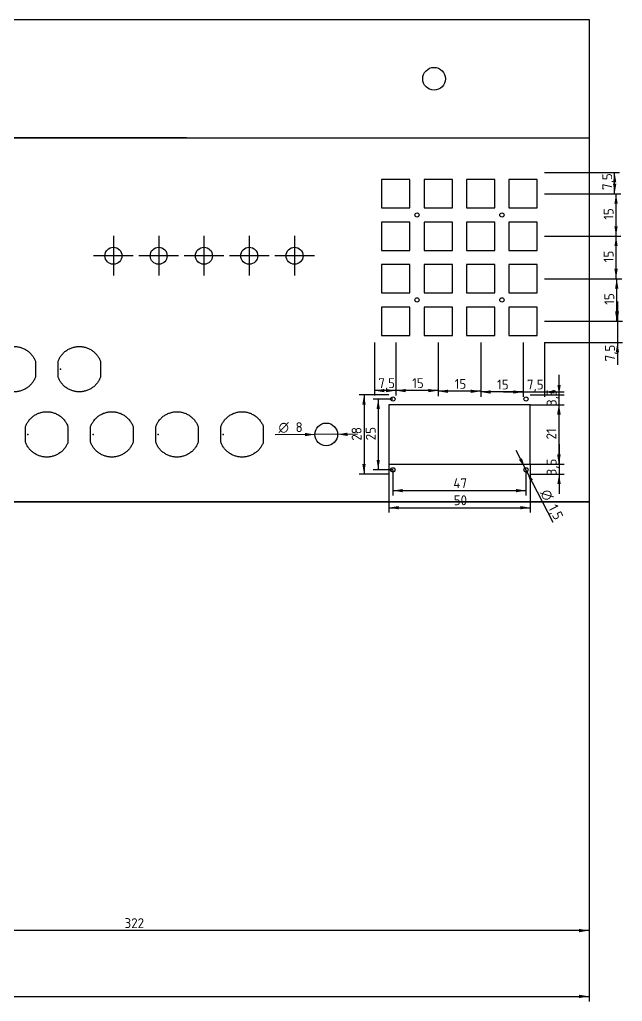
# Model space of a CAD drawing. Header units: millimetres. Extents: x 1147 to 1897, y 1257 to 1916.
# Drawn here: x 1612.6 to 1825.5, y 1547 to 1893.6 of the extents above; entities that cross this region are included whole.
import ezdxf
from ezdxf.enums import TextEntityAlignment as Align
from ezdxf.lldxf.tags import DXFTag

# ---------------------------------------------------------------- set-up
doc = ezdxf.new("R2010")
doc.units = ezdxf.units.MM
doc.layers.add('Cutting', color=7, linetype='Continuous')
doc.layers.add('Dimensions', color=7, linetype='Continuous')
doc.styles.add('SEACAD_Solid_Edge_ISO', font='seiso.ttf')
doc.styles.add('SEACAD_Solid_Edge_ISO1_Symbols', font='semeci1.ttf')
tags = doc.linetypes.add('CENTER2', pattern=[28.575, 19.05, -3.175, 3.175, -3.175]).pattern_tags.tags
tags[10:11] = [DXFTag(74, 4), DXFTag(75, 0), DXFTag(340, '0'), DXFTag(46, 0.0), DXFTag(50, 0.0), DXFTag(44, 0.0), DXFTag(45, 0.0)]
tags[8:9] = [DXFTag(74, 4), DXFTag(75, 0), DXFTag(340, '0'), DXFTag(46, 0.0), DXFTag(50, 0.0), DXFTag(44, 0.0), DXFTag(45, 0.0)]
tags[6:7] = [DXFTag(74, 4), DXFTag(75, 0), DXFTag(340, '0'), DXFTag(46, 0.0), DXFTag(50, 0.0), DXFTag(44, 0.0), DXFTag(45, 0.0)]
tags[4:5] = [DXFTag(74, 4), DXFTag(75, 0), DXFTag(340, '0'), DXFTag(46, 0.0), DXFTag(50, 0.0), DXFTag(44, 0.0), DXFTag(45, 0.0)]
tags = doc.linetypes.add('HIDDEN2', pattern=[4.7625, 3.175, -1.5875]).pattern_tags.tags
tags[6:7] = [DXFTag(74, 4), DXFTag(75, 0), DXFTag(340, '0'), DXFTag(46, 0.0), DXFTag(50, 0.0), DXFTag(44, 0.0), DXFTag(45, 0.0)]
tags[4:5] = [DXFTag(74, 4), DXFTag(75, 0), DXFTag(340, '0'), DXFTag(46, 0.0), DXFTag(50, 0.0), DXFTag(44, 0.0), DXFTag(45, 0.0)]
doc.dimstyles.new('ISO_(mm)', dxfattribs={"dimtxt": 3.5, "dimasz": 3.5, "dimexe": 1.75, "dimexo": 0, "dimgap": 1.75, "dimtad": 1, "dimtxsty": 'SEACAD_Solid_Edge_ISO', "dimblk1": '_SE_FILLED', "dimblk2": '_SE_FILLED', "dimsah": 1, "dimcen": 1.75, "dimadec": 0, "dimazin": 0, "dimtfac": 1, "dimtmove": 0, "dimatfit": 3, "dimfxl": 1, "dimtolj": 1, "dimarcsym": 0})

# ---------------------------------------------------------------- blocks, each defined once
blk = doc.blocks.new('DMBLK532')
at = {"layer": 'Dimensions', "linetype": 'Continuous'}
for points in [[(1390.49, 1548.15), (1390.49, 1549.32), (1386.99, 1548.73)], [(1810.19, 1548.15), (1813.69, 1548.73), (1810.19, 1549.32)]]:
    blk.add_hatch(color=7, dxfattribs=at).paths.add_polyline_path(points)
at = {"layer": 'Dimensions', "color": 7, "linetype": 'Continuous'}
for p, q in [((1386.99, 1723.35), (1386.99, 1546.98)), ((1813.69, 1723.35), (1813.69, 1546.98)), ((1386.99, 1548.73), (1813.69, 1548.73))]:
    blk.add_line(p, q, dxfattribs=at)
at = {"layer": 'Dimensions', "color": 7, "linetype": 'Continuous', "style": 'SEACAD_Solid_Edge_ISO'}
blk.add_text('426,7', height=3.5, dxfattribs=at).set_placement((1595.72, 1553.11), align=Align.TOP_LEFT)
blk = doc.blocks.new('_SE_FILLED')
at = {"color": 0}
blk.add_line((0, 0), (-1, 0), dxfattribs=at)
blk.add_solid([(0, 0), (-1, -0.1665), (-1, 0.1665), (0, 0)], dxfattribs=at)
blk = doc.blocks.new('DMBLK539')
at = {"layer": 'Dimensions', "linetype": 'Continuous'}
for points in [[(1713.38, 1746.51), (1716.88, 1747.12), (1713.37, 1747.68)], [(1728.38, 1746.61), (1728.37, 1747.78), (1724.88, 1747.17)]]:
    blk.add_hatch(color=7, dxfattribs=at).paths.add_polyline_path(points)
at = {"layer": 'Dimensions', "color": 7, "linetype": 'Continuous'}
for p, q in [((1716.88, 1747.12), (1702.82, 1747.03)), ((1731.88, 1747.22), (1716.88, 1747.12))]:
    blk.add_line(p, q, dxfattribs=at)
for s, style, p in [('O', 'SEACAD_Solid_Edge_ISO1_Symbols', (1704.02, 1751.41)), ('8', 'SEACAD_Solid_Edge_ISO', (1710.02, 1751.45))]:
    blk.add_text(s, height=3.5, rotation=0.367, dxfattribs=dict(at, style=style)).set_placement(p, align=Align.TOP_LEFT)
blk = doc.blocks.new('DMBLK540')
at = {"layer": 'Dimensions', "linetype": 'Continuous'}
for points in [[(1790, 1738.7), (1788.96, 1738.16), (1791.08, 1735.31)], [(1793.87, 1731.13), (1791.76, 1733.98), (1792.83, 1730.6)]]:
    blk.add_hatch(color=7, dxfattribs=at).paths.add_polyline_path(points)
at = {"layer": 'Dimensions', "color": 7, "linetype": 'Continuous'}
for p, q in [((1787.89, 1741.55), (1791.76, 1733.98)), ((1791.76, 1733.98), (1800.86, 1716.17))]:
    blk.add_line(p, q, dxfattribs=at)
for s, style, p in [('O', 'SEACAD_Solid_Edge_ISO1_Symbols', (1799.62, 1728.21)), ('1,5', 'SEACAD_Solid_Edge_ISO', (1802.35, 1722.87))]:
    blk.add_text(s, height=3.5, rotation=297.081, dxfattribs=dict(at, style=style)).set_placement(p, align=Align.TOP_LEFT)
blk = doc.blocks.new('DMBLK541')
at = {"layer": 'Dimensions', "linetype": 'Continuous'}
for points in [[(1746.42, 1720.7), (1746.42, 1721.86), (1742.92, 1721.28)], [(1789.42, 1720.7), (1792.92, 1721.28), (1789.42, 1721.86)]]:
    blk.add_hatch(color=7, dxfattribs=at).paths.add_polyline_path(points)
at = {"layer": 'Dimensions', "color": 7, "linetype": 'Continuous'}
for p, q in [((1742.92, 1736.65), (1742.92, 1719.53)), ((1792.92, 1736.65), (1792.92, 1719.53)), ((1742.92, 1721.28), (1792.92, 1721.28))]:
    blk.add_line(p, q, dxfattribs=at)
at = {"layer": 'Dimensions', "color": 7, "linetype": 'Continuous', "style": 'SEACAD_Solid_Edge_ISO'}
blk.add_text('50', height=3.5, dxfattribs=at).set_placement((1765.89, 1725.66), align=Align.TOP_LEFT)
blk = doc.blocks.new('DMBLK542')
at = {"layer": 'Dimensions', "linetype": 'Continuous'}
for points in [[(1747.92, 1726.72), (1747.92, 1727.89), (1744.42, 1727.31)], [(1787.92, 1726.72), (1791.42, 1727.31), (1787.92, 1727.89)]]:
    blk.add_hatch(color=7, dxfattribs=at).paths.add_polyline_path(points)
at = {"layer": 'Dimensions', "color": 7, "linetype": 'Continuous'}
for p, q in [((1744.42, 1734.65), (1744.42, 1725.56)), ((1791.42, 1734.65), (1791.42, 1725.56)), ((1744.42, 1727.31), (1791.42, 1727.31))]:
    blk.add_line(p, q, dxfattribs=at)
at = {"layer": 'Dimensions', "color": 7, "linetype": 'Continuous', "style": 'SEACAD_Solid_Edge_ISO'}
blk.add_text('47', height=3.5, dxfattribs=at).set_placement((1765.77, 1731.68), align=Align.TOP_LEFT)
blk = doc.blocks.new('DMBLK543')
at = {"layer": 'Dimensions', "linetype": 'Continuous'}
for points in [[(1738.65, 1756.15), (1739.81, 1756.15), (1739.23, 1759.65)], [(1738.65, 1738.15), (1739.23, 1734.65), (1739.81, 1738.15)]]:
    blk.add_hatch(color=7, dxfattribs=at).paths.add_polyline_path(points)
at = {"layer": 'Dimensions', "color": 7, "linetype": 'Continuous'}
for p, q in [((1744.42, 1759.65), (1737.48, 1759.65)), ((1739.23, 1759.65), (1739.23, 1734.65)), ((1744.42, 1734.65), (1737.48, 1734.65))]:
    blk.add_line(p, q, dxfattribs=at)
at = {"layer": 'Dimensions', "color": 7, "linetype": 'Continuous', "style": 'SEACAD_Solid_Edge_ISO'}
blk.add_text('25', height=3.5, rotation=90, dxfattribs=at).set_placement((1734.85, 1745.08), align=Align.TOP_LEFT)
blk = doc.blocks.new('DMBLK544')
at = {"layer": 'Dimensions', "linetype": 'Continuous'}
for points in [[(1733.62, 1757.65), (1734.79, 1757.65), (1734.21, 1761.15)], [(1733.62, 1736.65), (1734.21, 1733.15), (1734.79, 1736.65)]]:
    blk.add_hatch(color=7, dxfattribs=at).paths.add_polyline_path(points)
at = {"layer": 'Dimensions', "color": 7, "linetype": 'Continuous'}
for p, q in [((1742.92, 1761.15), (1732.46, 1761.15)), ((1734.21, 1761.15), (1734.21, 1733.15)), ((1742.92, 1733.15), (1732.46, 1733.15))]:
    blk.add_line(p, q, dxfattribs=at)
at = {"layer": 'Dimensions', "color": 7, "linetype": 'Continuous', "style": 'SEACAD_Solid_Edge_ISO'}
blk.add_text('28', height=3.5, rotation=90, dxfattribs=at).set_placement((1729.83, 1744.96), align=Align.TOP_LEFT)
blk = doc.blocks.new('DMBLK545')
at = {"layer": 'Dimensions', "linetype": 'Continuous'}
for points in [[(1803.69, 1764.65), (1802.52, 1764.65), (1803.11, 1761.15)], [(1803.69, 1754.15), (1803.11, 1757.65), (1802.52, 1754.15)]]:
    blk.add_hatch(color=7, dxfattribs=at).paths.add_polyline_path(points)
at = {"layer": 'Dimensions', "color": 7, "linetype": 'Continuous'}
for p, q in [((1803.11, 1750.65), (1803.11, 1768.15)), ((1792.92, 1761.15), (1804.86, 1761.15)), ((1792.92, 1757.65), (1804.86, 1757.65))]:
    blk.add_line(p, q, dxfattribs=at)
at = {"layer": 'Dimensions', "color": 7, "linetype": 'Continuous', "style": 'SEACAD_Solid_Edge_ISO'}
blk.add_text('3,5', height=3.5, rotation=90, dxfattribs=at).set_placement((1798.73, 1757.17), align=Align.TOP_LEFT)
blk = doc.blocks.new('DMBLK546')
at = {"layer": 'Dimensions', "linetype": 'Continuous'}
for points in [[(1803.69, 1740.15), (1802.52, 1740.15), (1803.11, 1736.65)], [(1803.69, 1729.65), (1803.11, 1733.15), (1802.52, 1729.65)]]:
    blk.add_hatch(color=7, dxfattribs=at).paths.add_polyline_path(points)
at = {"layer": 'Dimensions', "color": 7, "linetype": 'Continuous'}
for p, q in [((1803.11, 1743.65), (1803.11, 1726.15)), ((1792.92, 1736.65), (1804.86, 1736.65)), ((1792.92, 1733.15), (1804.86, 1733.15))]:
    blk.add_line(p, q, dxfattribs=at)
at = {"layer": 'Dimensions', "color": 7, "linetype": 'Continuous', "style": 'SEACAD_Solid_Edge_ISO'}
blk.add_text('3,5', height=3.5, rotation=90, dxfattribs=at).set_placement((1798.73, 1732.67), align=Align.TOP_LEFT)
blk = doc.blocks.new('DMBLK547')
at = {"layer": 'Dimensions', "linetype": 'Continuous'}
for points in [[(1803.59, 1754.15), (1803, 1757.65), (1802.42, 1754.15)], [(1803.59, 1740.15), (1802.42, 1740.15), (1803, 1736.65)]]:
    blk.add_hatch(color=7, dxfattribs=at).paths.add_polyline_path(points)
at = {"layer": 'Dimensions', "color": 7, "linetype": 'Continuous'}
for p, q in [((1792.92, 1757.65), (1804.75, 1757.65)), ((1803, 1757.65), (1803, 1736.65)), ((1792.92, 1736.65), (1804.75, 1736.65))]:
    blk.add_line(p, q, dxfattribs=at)
at = {"layer": 'Dimensions', "color": 7, "linetype": 'Continuous', "style": 'SEACAD_Solid_Edge_ISO'}
blk.add_text('21', height=3.5, rotation=90, dxfattribs=at).set_placement((1798.63, 1745.36), align=Align.TOP_LEFT)
blk = doc.blocks.new('SE7')
at = {"layer": 'Cutting', "color": 7, "linetype": 'Continuous'}
for points, weights in [([(1683.64, 1749.93), (1685.58, 1755.15), (1691.14, 1755.15), (1696.71, 1755.15), (1698.64, 1749.93)], [1, 0.820970545228, 1, 0.820970545228, 1]), ([(1698.64, 1744.39), (1696.73, 1739.15), (1691.14, 1739.15), (1685.56, 1739.15), (1683.64, 1744.39)], [1, 0.820080278449, 1, 0.820080278449, 1])]:
    blk.add_rational_spline(points, weights, degree=2, knots=[0, 0, 0, 0.5, 0.5, 1, 1, 1], dxfattribs=at)
for points in [[(1683.64, 1744.36), (1683.64, 1744.39), (1683.64, 1749.93)], [(1698.64, 1749.93), (1698.64, 1747.15), (1698.64, 1744.39)]]:
    blk.add_open_spline(points, degree=2, dxfattribs=at)
at = {"layer": 'Cutting', "color": 7, "linetype": 'HIDDEN2'}
blk.add_point((1684.51, 1747.15), dxfattribs=at)
blk = doc.blocks.new('SE6')
at = {"layer": 'Cutting'}
blk.add_blockref('SE7', (0, 0), dxfattribs=at)
blk = doc.blocks.new('SE9')
at = {"layer": 'Cutting', "color": 7, "linetype": 'Continuous'}
for points, weights in [([(1660.64, 1749.93), (1662.58, 1755.15), (1668.14, 1755.15), (1673.71, 1755.15), (1675.64, 1749.93)], [1, 0.820970545228, 1, 0.820970545228, 1]), ([(1675.64, 1744.39), (1673.73, 1739.15), (1668.14, 1739.15), (1662.56, 1739.15), (1660.64, 1744.39)], [1, 0.820080278449, 1, 0.820080278449, 1])]:
    blk.add_rational_spline(points, weights, degree=2, knots=[0, 0, 0, 0.5, 0.5, 1, 1, 1], dxfattribs=at)
for points in [[(1660.64, 1744.36), (1660.64, 1744.39), (1660.64, 1749.93)], [(1675.64, 1749.93), (1675.64, 1747.15), (1675.64, 1744.39)]]:
    blk.add_open_spline(points, degree=2, dxfattribs=at)
at = {"layer": 'Cutting', "color": 7, "linetype": 'HIDDEN2'}
blk.add_point((1661.51, 1747.15), dxfattribs=at)
blk = doc.blocks.new('SE8')
at = {"layer": 'Cutting'}
blk.add_blockref('SE9', (0, 0), dxfattribs=at)
blk = doc.blocks.new('SE11')
at = {"layer": 'Cutting', "color": 7, "linetype": 'Continuous'}
for points, weights in [([(1637.64, 1749.93), (1639.58, 1755.15), (1645.14, 1755.15), (1650.71, 1755.15), (1652.64, 1749.93)], [1, 0.820970545228, 1, 0.820970545228, 1]), ([(1652.64, 1744.39), (1650.73, 1739.15), (1645.14, 1739.15), (1639.56, 1739.15), (1637.64, 1744.39)], [1, 0.820080278449, 1, 0.820080278449, 1])]:
    blk.add_rational_spline(points, weights, degree=2, knots=[0, 0, 0, 0.5, 0.5, 1, 1, 1], dxfattribs=at)
for points in [[(1637.64, 1744.36), (1637.64, 1744.39), (1637.64, 1749.93)], [(1652.64, 1749.93), (1652.64, 1747.15), (1652.64, 1744.39)]]:
    blk.add_open_spline(points, degree=2, dxfattribs=at)
at = {"layer": 'Cutting', "color": 7, "linetype": 'HIDDEN2'}
blk.add_point((1638.51, 1747.15), dxfattribs=at)
blk = doc.blocks.new('SE10')
at = {"layer": 'Cutting'}
blk.add_blockref('SE11', (0, 0), dxfattribs=at)
blk = doc.blocks.new('SE13')
at = {"layer": 'Cutting', "color": 7, "linetype": 'Continuous'}
for points, weights in [([(1614.64, 1749.93), (1616.58, 1755.15), (1622.14, 1755.15), (1627.71, 1755.15), (1629.64, 1749.93)], [1, 0.820970545228, 1, 0.820970545228, 1]), ([(1629.64, 1744.39), (1627.73, 1739.15), (1622.14, 1739.15), (1616.56, 1739.15), (1614.64, 1744.39)], [1, 0.820080278449, 1, 0.820080278449, 1])]:
    blk.add_rational_spline(points, weights, degree=2, knots=[0, 0, 0, 0.5, 0.5, 1, 1, 1], dxfattribs=at)
for points in [[(1614.64, 1744.36), (1614.64, 1744.39), (1614.64, 1749.93)], [(1629.64, 1749.93), (1629.64, 1747.15), (1629.64, 1744.39)]]:
    blk.add_open_spline(points, degree=2, dxfattribs=at)
at = {"layer": 'Cutting', "color": 7, "linetype": 'HIDDEN2'}
blk.add_point((1615.51, 1747.15), dxfattribs=at)
blk = doc.blocks.new('SE12')
at = {"layer": 'Cutting'}
blk.add_blockref('SE13', (0, 0), dxfattribs=at)
blk = doc.blocks.new('SE15')
at = {"layer": 'Cutting', "color": 7, "linetype": 'Continuous'}
for points, weights in [([(1591.64, 1749.93), (1593.58, 1755.15), (1599.14, 1755.15), (1604.71, 1755.15), (1606.64, 1749.93)], [1, 0.820970545228, 1, 0.820970545228, 1]), ([(1606.64, 1744.39), (1604.73, 1739.15), (1599.14, 1739.15), (1593.56, 1739.15), (1591.64, 1744.39)], [1, 0.820080278449, 1, 0.820080278449, 1])]:
    blk.add_rational_spline(points, weights, degree=2, knots=[0, 0, 0, 0.5, 0.5, 1, 1, 1], dxfattribs=at)
for points in [[(1591.64, 1744.36), (1591.64, 1744.39), (1591.64, 1749.93)], [(1606.64, 1749.93), (1606.64, 1747.15), (1606.64, 1744.39)]]:
    blk.add_open_spline(points, degree=2, dxfattribs=at)
at = {"layer": 'Cutting', "color": 7, "linetype": 'HIDDEN2'}
blk.add_point((1592.51, 1747.15), dxfattribs=at)
blk = doc.blocks.new('SE14')
at = {"layer": 'Cutting'}
blk.add_blockref('SE15', (0, 0), dxfattribs=at)
blk = doc.blocks.new('SE17')
at = {"layer": 'Cutting', "color": 7, "linetype": 'Continuous'}
for points, weights in [([(1568.64, 1749.93), (1570.58, 1755.15), (1576.14, 1755.15), (1581.71, 1755.15), (1583.64, 1749.93)], [1, 0.820970545228, 1, 0.820970545228, 1]), ([(1583.64, 1744.39), (1581.73, 1739.15), (1576.14, 1739.15), (1570.56, 1739.15), (1568.64, 1744.39)], [1, 0.820080278449, 1, 0.820080278449, 1])]:
    blk.add_rational_spline(points, weights, degree=2, knots=[0, 0, 0, 0.5, 0.5, 1, 1, 1], dxfattribs=at)
for points in [[(1568.64, 1744.36), (1568.64, 1744.39), (1568.64, 1749.93)], [(1583.64, 1749.93), (1583.64, 1747.15), (1583.64, 1744.39)]]:
    blk.add_open_spline(points, degree=2, dxfattribs=at)
at = {"layer": 'Cutting', "color": 7, "linetype": 'HIDDEN2'}
blk.add_point((1569.51, 1747.15), dxfattribs=at)
blk = doc.blocks.new('SE16')
at = {"layer": 'Cutting'}
blk.add_blockref('SE17', (0, 0), dxfattribs=at)
blk = doc.blocks.new('SE19')
at = {"layer": 'Cutting', "color": 7, "linetype": 'Continuous'}
for points, weights in [([(1545.64, 1749.93), (1547.58, 1755.15), (1553.14, 1755.15), (1558.71, 1755.15), (1560.64, 1749.93)], [1, 0.820970545228, 1, 0.820970545228, 1]), ([(1560.64, 1744.39), (1558.73, 1739.15), (1553.14, 1739.15), (1547.56, 1739.15), (1545.64, 1744.39)], [1, 0.820080278449, 1, 0.820080278449, 1])]:
    blk.add_rational_spline(points, weights, degree=2, knots=[0, 0, 0, 0.5, 0.5, 1, 1, 1], dxfattribs=at)
for points in [[(1545.64, 1744.36), (1545.64, 1744.39), (1545.64, 1749.93)], [(1560.64, 1749.93), (1560.64, 1747.15), (1560.64, 1744.39)]]:
    blk.add_open_spline(points, degree=2, dxfattribs=at)
at = {"layer": 'Cutting', "color": 7, "linetype": 'HIDDEN2'}
blk.add_point((1546.51, 1747.15), dxfattribs=at)
blk = doc.blocks.new('SE18')
at = {"layer": 'Cutting'}
blk.add_blockref('SE19', (0, 0), dxfattribs=at)
blk = doc.blocks.new('SE21')
at = {"layer": 'Cutting', "color": 7, "linetype": 'Continuous'}
for points, weights in [([(1522.64, 1749.93), (1524.58, 1755.15), (1530.14, 1755.15), (1535.71, 1755.15), (1537.64, 1749.93)], [1, 0.820970545228, 1, 0.820970545228, 1]), ([(1537.64, 1744.39), (1535.73, 1739.15), (1530.14, 1739.15), (1524.56, 1739.15), (1522.64, 1744.39)], [1, 0.820080278449, 1, 0.820080278449, 1])]:
    blk.add_rational_spline(points, weights, degree=2, knots=[0, 0, 0, 0.5, 0.5, 1, 1, 1], dxfattribs=at)
for points in [[(1522.64, 1744.36), (1522.64, 1744.39), (1522.64, 1749.93)], [(1537.64, 1749.93), (1537.64, 1747.15), (1537.64, 1744.39)]]:
    blk.add_open_spline(points, degree=2, dxfattribs=at)
at = {"layer": 'Cutting', "color": 7, "linetype": 'HIDDEN2'}
blk.add_point((1523.51, 1747.15), dxfattribs=at)
blk = doc.blocks.new('SE20')
at = {"layer": 'Cutting'}
blk.add_blockref('SE21', (0, 0), dxfattribs=at)
blk = doc.blocks.new('SE23')
at = {"layer": 'Cutting', "color": 7, "linetype": 'Continuous'}
for points, weights in [([(1499.64, 1749.93), (1501.58, 1755.15), (1507.14, 1755.15), (1512.71, 1755.15), (1514.64, 1749.93)], [1, 0.820970545228, 1, 0.820970545228, 1]), ([(1514.64, 1744.39), (1512.73, 1739.15), (1507.14, 1739.15), (1501.56, 1739.15), (1499.64, 1744.39)], [1, 0.820080278449, 1, 0.820080278449, 1])]:
    blk.add_rational_spline(points, weights, degree=2, knots=[0, 0, 0, 0.5, 0.5, 1, 1, 1], dxfattribs=at)
for points in [[(1499.64, 1744.36), (1499.64, 1744.39), (1499.64, 1749.93)], [(1514.64, 1749.93), (1514.64, 1747.15), (1514.64, 1744.39)]]:
    blk.add_open_spline(points, degree=2, dxfattribs=at)
at = {"layer": 'Cutting', "color": 7, "linetype": 'HIDDEN2'}
blk.add_point((1500.51, 1747.15), dxfattribs=at)
blk = doc.blocks.new('SE22')
at = {"layer": 'Cutting'}
blk.add_blockref('SE23', (0, 0), dxfattribs=at)
blk = doc.blocks.new('SE25')
at = {"layer": 'Cutting', "color": 7, "linetype": 'Continuous'}
for points, weights in [([(1476.64, 1749.93), (1478.58, 1755.15), (1484.14, 1755.15), (1489.71, 1755.15), (1491.64, 1749.93)], [1, 0.820970545228, 1, 0.820970545228, 1]), ([(1491.64, 1744.39), (1489.73, 1739.15), (1484.14, 1739.15), (1478.56, 1739.15), (1476.64, 1744.39)], [1, 0.820080278449, 1, 0.820080278449, 1])]:
    blk.add_rational_spline(points, weights, degree=2, knots=[0, 0, 0, 0.5, 0.5, 1, 1, 1], dxfattribs=at)
for points in [[(1476.64, 1744.36), (1476.64, 1744.39), (1476.64, 1749.93)], [(1491.64, 1749.93), (1491.64, 1747.15), (1491.64, 1744.39)]]:
    blk.add_open_spline(points, degree=2, dxfattribs=at)
at = {"layer": 'Cutting', "color": 7, "linetype": 'HIDDEN2'}
blk.add_point((1477.51, 1747.15), dxfattribs=at)
blk = doc.blocks.new('SE24')
at = {"layer": 'Cutting'}
blk.add_blockref('SE25', (0, 0), dxfattribs=at)
blk = doc.blocks.new('SE27')
at = {"layer": 'Cutting', "color": 7, "linetype": 'Continuous'}
for points, weights in [([(1626.15, 1772.96), (1628.08, 1778.18), (1633.65, 1778.18), (1639.21, 1778.18), (1641.15, 1772.96)], [1, 0.820970545228, 1, 0.820970545228, 1]), ([(1641.15, 1767.42), (1639.23, 1762.18), (1633.65, 1762.18), (1628.07, 1762.18), (1626.14, 1767.42)], [1, 0.820080278449, 1, 0.820080278449, 1])]:
    blk.add_rational_spline(points, weights, degree=2, knots=[0, 0, 0, 0.5, 0.5, 1, 1, 1], dxfattribs=at)
for points in [[(1626.15, 1767.39), (1626.14, 1767.42), (1626.15, 1772.96)], [(1641.15, 1772.96), (1641.15, 1770.18), (1641.15, 1767.42)]]:
    blk.add_open_spline(points, degree=2, dxfattribs=at)
at = {"layer": 'Cutting', "color": 7, "linetype": 'HIDDEN2'}
blk.add_point((1627.01, 1770.18), dxfattribs=at)
blk = doc.blocks.new('SE26')
at = {"layer": 'Cutting'}
blk.add_blockref('SE27', (0, 0), dxfattribs=at)
blk = doc.blocks.new('SE29')
at = {"layer": 'Cutting', "color": 7, "linetype": 'Continuous'}
for points, weights in [([(1603.15, 1772.96), (1605.08, 1778.18), (1610.65, 1778.18), (1616.21, 1778.18), (1618.15, 1772.96)], [1, 0.820970545228, 1, 0.820970545228, 1]), ([(1618.15, 1767.42), (1616.23, 1762.18), (1610.65, 1762.18), (1605.07, 1762.18), (1603.14, 1767.42)], [1, 0.820080278449, 1, 0.820080278449, 1])]:
    blk.add_rational_spline(points, weights, degree=2, knots=[0, 0, 0, 0.5, 0.5, 1, 1, 1], dxfattribs=at)
for points in [[(1603.15, 1767.39), (1603.14, 1767.42), (1603.15, 1772.96)], [(1618.15, 1772.96), (1618.15, 1770.18), (1618.15, 1767.42)]]:
    blk.add_open_spline(points, degree=2, dxfattribs=at)
at = {"layer": 'Cutting', "color": 7, "linetype": 'HIDDEN2'}
blk.add_point((1604.01, 1770.18), dxfattribs=at)
blk = doc.blocks.new('SE28')
at = {"layer": 'Cutting'}
blk.add_blockref('SE29', (0, 0), dxfattribs=at)
blk = doc.blocks.new('SE31')
at = {"layer": 'Cutting', "color": 7, "linetype": 'Continuous'}
for points, weights in [([(1580.15, 1772.96), (1582.08, 1778.18), (1587.65, 1778.18), (1593.21, 1778.18), (1595.15, 1772.96)], [1, 0.820970545228, 1, 0.820970545228, 1]), ([(1595.15, 1767.42), (1593.23, 1762.18), (1587.65, 1762.18), (1582.07, 1762.18), (1580.14, 1767.42)], [1, 0.820080278449, 1, 0.820080278449, 1])]:
    blk.add_rational_spline(points, weights, degree=2, knots=[0, 0, 0, 0.5, 0.5, 1, 1, 1], dxfattribs=at)
for points in [[(1580.15, 1767.39), (1580.14, 1767.42), (1580.15, 1772.96)], [(1595.15, 1772.96), (1595.15, 1770.18), (1595.15, 1767.42)]]:
    blk.add_open_spline(points, degree=2, dxfattribs=at)
at = {"layer": 'Cutting', "color": 7, "linetype": 'HIDDEN2'}
blk.add_point((1581.01, 1770.18), dxfattribs=at)
blk = doc.blocks.new('SE30')
at = {"layer": 'Cutting'}
blk.add_blockref('SE31', (0, 0), dxfattribs=at)
blk = doc.blocks.new('SE33')
at = {"layer": 'Cutting', "color": 7, "linetype": 'Continuous'}
for points, weights in [([(1534.15, 1772.96), (1536.08, 1778.18), (1541.65, 1778.18), (1547.21, 1778.18), (1549.15, 1772.96)], [1, 0.820970545228, 1, 0.820970545228, 1]), ([(1549.15, 1767.42), (1547.23, 1762.18), (1541.65, 1762.18), (1536.07, 1762.18), (1534.14, 1767.42)], [1, 0.820080278449, 1, 0.820080278449, 1])]:
    blk.add_rational_spline(points, weights, degree=2, knots=[0, 0, 0, 0.5, 0.5, 1, 1, 1], dxfattribs=at)
for points in [[(1534.15, 1767.39), (1534.14, 1767.42), (1534.15, 1772.96)], [(1549.15, 1772.96), (1549.15, 1770.18), (1549.15, 1767.42)]]:
    blk.add_open_spline(points, degree=2, dxfattribs=at)
at = {"layer": 'Cutting', "color": 7, "linetype": 'HIDDEN2'}
blk.add_point((1535.01, 1770.18), dxfattribs=at)
blk = doc.blocks.new('SE32')
at = {"layer": 'Cutting'}
blk.add_blockref('SE33', (0, 0), dxfattribs=at)
blk = doc.blocks.new('SE35')
at = {"layer": 'Cutting', "color": 7, "linetype": 'Continuous'}
for points, weights in [([(1511.15, 1772.96), (1513.08, 1778.18), (1518.65, 1778.18), (1524.21, 1778.18), (1526.15, 1772.96)], [1, 0.820970545228, 1, 0.820970545228, 1]), ([(1526.15, 1767.42), (1524.23, 1762.18), (1518.65, 1762.18), (1513.07, 1762.18), (1511.14, 1767.42)], [1, 0.820080278449, 1, 0.820080278449, 1])]:
    blk.add_rational_spline(points, weights, degree=2, knots=[0, 0, 0, 0.5, 0.5, 1, 1, 1], dxfattribs=at)
for points in [[(1511.15, 1767.39), (1511.14, 1767.42), (1511.15, 1772.96)], [(1526.15, 1772.96), (1526.15, 1770.18), (1526.15, 1767.42)]]:
    blk.add_open_spline(points, degree=2, dxfattribs=at)
at = {"layer": 'Cutting', "color": 7, "linetype": 'HIDDEN2'}
blk.add_point((1512.01, 1770.18), dxfattribs=at)
blk = doc.blocks.new('SE34')
at = {"layer": 'Cutting'}
blk.add_blockref('SE35', (0, 0), dxfattribs=at)
blk = doc.blocks.new('SE5')
for name in ['SE34', 'SE32', 'SE30', 'SE28', 'SE26', 'SE24', 'SE22', 'SE20', 'SE18', 'SE16', 'SE14', 'SE12', 'SE10', 'SE8', 'SE6']:
    blk.add_blockref(name, (0, 0))
blk = doc.blocks.new('SE4')
at = {"layer": 'Cutting'}
blk.add_blockref('SE5', (0, 0), dxfattribs=at)
blk = doc.blocks.new('DMBLK571')
at = {"layer": 'Dimensions', "linetype": 'Continuous'}
for points in [[(1823.32, 1836.12), (1822.74, 1839.62), (1822.16, 1836.12)], [(1823.32, 1835.62), (1822.16, 1835.62), (1822.74, 1832.12)]]:
    blk.add_hatch(color=7, dxfattribs=at).paths.add_polyline_path(points)
at = {"layer": 'Dimensions', "color": 7, "linetype": 'Continuous'}
for p, q in [((1797.92, 1839.62), (1824.49, 1839.62)), ((1822.74, 1832.12), (1822.74, 1839.62)), ((1797.92, 1832.12), (1824.49, 1832.12))]:
    blk.add_line(p, q, dxfattribs=at)
at = {"layer": 'Dimensions', "color": 7, "linetype": 'Continuous', "style": 'SEACAD_Solid_Edge_ISO'}
blk.add_text('7,5', height=3.5, rotation=90, dxfattribs=at).set_placement((1818.36, 1833.45), align=Align.TOP_LEFT)
blk = doc.blocks.new('DMBLK572')
at = {"layer": 'Dimensions', "linetype": 'Continuous'}
for points in [[(1823.81, 1828.62), (1823.23, 1832.12), (1822.65, 1828.62)], [(1823.81, 1820.62), (1822.65, 1820.62), (1823.23, 1817.12)]]:
    blk.add_hatch(color=7, dxfattribs=at).paths.add_polyline_path(points)
at = {"layer": 'Dimensions', "color": 7, "linetype": 'Continuous'}
for p, q in [((1797.92, 1832.12), (1824.98, 1832.12)), ((1823.23, 1817.12), (1823.23, 1832.12)), ((1797.92, 1817.12), (1824.98, 1817.12))]:
    blk.add_line(p, q, dxfattribs=at)
at = {"layer": 'Dimensions', "color": 7, "linetype": 'Continuous', "style": 'SEACAD_Solid_Edge_ISO'}
blk.add_text('15', height=3.5, rotation=90, dxfattribs=at).set_placement((1818.85, 1822.91), align=Align.TOP_LEFT)
blk = doc.blocks.new('DMBLK573')
at = {"layer": 'Dimensions', "linetype": 'Continuous'}
for points in [[(1823.81, 1813.62), (1823.23, 1817.12), (1822.65, 1813.62)], [(1823.81, 1805.62), (1822.65, 1805.62), (1823.23, 1802.12)]]:
    blk.add_hatch(color=7, dxfattribs=at).paths.add_polyline_path(points)
at = {"layer": 'Dimensions', "color": 7, "linetype": 'Continuous'}
for p, q in [((1797.92, 1817.12), (1824.98, 1817.12)), ((1823.23, 1802.12), (1823.23, 1817.12)), ((1797.92, 1802.12), (1824.98, 1802.12))]:
    blk.add_line(p, q, dxfattribs=at)
at = {"layer": 'Dimensions', "color": 7, "linetype": 'Continuous', "style": 'SEACAD_Solid_Edge_ISO'}
blk.add_text('15', height=3.5, rotation=90, dxfattribs=at).set_placement((1818.85, 1807.91), align=Align.TOP_LEFT)
blk = doc.blocks.new('DMBLK574')
at = {"layer": 'Dimensions', "linetype": 'Continuous'}
for points in [[(1824.06, 1798.62), (1823.47, 1802.12), (1822.89, 1798.62)], [(1824.06, 1790.62), (1822.89, 1790.62), (1823.47, 1787.12)]]:
    blk.add_hatch(color=7, dxfattribs=at).paths.add_polyline_path(points)
at = {"layer": 'Dimensions', "color": 7, "linetype": 'Continuous'}
for p, q in [((1797.92, 1802.12), (1825.22, 1802.12)), ((1823.47, 1787.12), (1823.47, 1802.12)), ((1797.92, 1787.12), (1825.22, 1787.12))]:
    blk.add_line(p, q, dxfattribs=at)
at = {"layer": 'Dimensions', "color": 7, "linetype": 'Continuous', "style": 'SEACAD_Solid_Edge_ISO'}
blk.add_text('15', height=3.5, rotation=90, dxfattribs=at).set_placement((1819.1, 1792.91), align=Align.TOP_LEFT)
blk = doc.blocks.new('DMBLK575')
at = {"layer": 'Dimensions', "linetype": 'Continuous'}
for points in [[(1824.3, 1790.62), (1823.13, 1790.62), (1823.72, 1787.12)], [(1824.3, 1776.12), (1823.72, 1779.62), (1823.13, 1776.12)]]:
    blk.add_hatch(color=7, dxfattribs=at).paths.add_polyline_path(points)
at = {"layer": 'Dimensions', "color": 7, "linetype": 'Continuous'}
for p, q in [((1823.72, 1794.12), (1823.72, 1771.69)), ((1797.92, 1787.12), (1825.47, 1787.12)), ((1797.92, 1779.62), (1825.47, 1779.62))]:
    blk.add_line(p, q, dxfattribs=at)
at = {"layer": 'Dimensions', "color": 7, "linetype": 'Continuous', "style": 'SEACAD_Solid_Edge_ISO'}
blk.add_text('7,5', height=3.5, rotation=90, dxfattribs=at).set_placement((1819.34, 1772.92), align=Align.TOP_LEFT)
blk = doc.blocks.new('DMBLK578')
at = {"layer": 'Dimensions', "linetype": 'Continuous'}
for points in [[(1786.92, 1761.55), (1790.42, 1762.13), (1786.92, 1762.72)], [(1801.42, 1761.55), (1801.42, 1762.72), (1797.92, 1762.13)]]:
    blk.add_hatch(color=7, dxfattribs=at).paths.add_polyline_path(points)
at = {"layer": 'Dimensions', "color": 7, "linetype": 'Continuous'}
for p, q in [((1790.42, 1779.62), (1790.42, 1760.38)), ((1797.92, 1779.62), (1797.92, 1760.38)), ((1783.42, 1762.13), (1804.92, 1762.13))]:
    blk.add_line(p, q, dxfattribs=at)
at = {"layer": 'Dimensions', "color": 7, "linetype": 'Continuous', "style": 'SEACAD_Solid_Edge_ISO'}
blk.add_text('7,5', height=3.5, dxfattribs=at).set_placement((1791.74, 1766.51), align=Align.TOP_LEFT)
blk = doc.blocks.new('DMBLK579')
at = {"layer": 'Dimensions', "linetype": 'Continuous'}
for points in [[(1778.92, 1761.55), (1778.92, 1762.72), (1775.42, 1762.13)], [(1786.92, 1761.55), (1790.42, 1762.13), (1786.92, 1762.72)]]:
    blk.add_hatch(color=7, dxfattribs=at).paths.add_polyline_path(points)
at = {"layer": 'Dimensions', "color": 7, "linetype": 'Continuous'}
for p, q in [((1775.42, 1779.62), (1775.42, 1760.38)), ((1790.42, 1779.62), (1790.42, 1760.38)), ((1790.42, 1762.13), (1775.42, 1762.13))]:
    blk.add_line(p, q, dxfattribs=at)
at = {"layer": 'Dimensions', "color": 7, "linetype": 'Continuous', "style": 'SEACAD_Solid_Edge_ISO'}
blk.add_text('15', height=3.5, dxfattribs=at).set_placement((1781.21, 1766.51), align=Align.TOP_LEFT)
blk = doc.blocks.new('DMBLK580')
at = {"layer": 'Dimensions', "linetype": 'Continuous'}
for points in [[(1763.92, 1761.8), (1763.92, 1762.96), (1760.42, 1762.38)], [(1771.92, 1761.8), (1775.42, 1762.38), (1771.92, 1762.96)]]:
    blk.add_hatch(color=7, dxfattribs=at).paths.add_polyline_path(points)
at = {"layer": 'Dimensions', "color": 7, "linetype": 'Continuous'}
for p, q in [((1760.42, 1779.62), (1760.42, 1760.63)), ((1775.42, 1779.62), (1775.42, 1760.63)), ((1775.42, 1762.38), (1760.42, 1762.38))]:
    blk.add_line(p, q, dxfattribs=at)
at = {"layer": 'Dimensions', "color": 7, "linetype": 'Continuous', "style": 'SEACAD_Solid_Edge_ISO'}
blk.add_text('15', height=3.5, dxfattribs=at).set_placement((1766.21, 1766.75), align=Align.TOP_LEFT)
blk = doc.blocks.new('DMBLK581')
at = {"layer": 'Dimensions', "linetype": 'Continuous'}
for points in [[(1748.92, 1762.04), (1748.92, 1763.21), (1745.42, 1762.62)], [(1756.92, 1762.04), (1760.42, 1762.62), (1756.92, 1763.21)]]:
    blk.add_hatch(color=7, dxfattribs=at).paths.add_polyline_path(points)
at = {"layer": 'Dimensions', "color": 7, "linetype": 'Continuous'}
for p, q in [((1745.42, 1779.62), (1745.42, 1760.87)), ((1760.42, 1779.62), (1760.42, 1760.87)), ((1760.42, 1762.62), (1745.42, 1762.62))]:
    blk.add_line(p, q, dxfattribs=at)
at = {"layer": 'Dimensions', "color": 7, "linetype": 'Continuous', "style": 'SEACAD_Solid_Edge_ISO'}
blk.add_text('15', height=3.5, dxfattribs=at).set_placement((1751.21, 1767), align=Align.TOP_LEFT)
blk = doc.blocks.new('DMBLK582')
at = {"layer": 'Dimensions', "linetype": 'Continuous'}
for points in [[(1741.42, 1762.04), (1741.42, 1763.21), (1737.92, 1762.62)], [(1741.92, 1762.04), (1745.42, 1762.62), (1741.92, 1763.21)]]:
    blk.add_hatch(color=7, dxfattribs=at).paths.add_polyline_path(points)
at = {"layer": 'Dimensions', "color": 7, "linetype": 'Continuous'}
for p, q in [((1737.92, 1779.62), (1737.92, 1760.87)), ((1745.42, 1779.62), (1745.42, 1760.87)), ((1745.42, 1762.62), (1737.92, 1762.62))]:
    blk.add_line(p, q, dxfattribs=at)
at = {"layer": 'Dimensions', "color": 7, "linetype": 'Continuous', "style": 'SEACAD_Solid_Edge_ISO'}
blk.add_text('7,5', height=3.5, dxfattribs=at).set_placement((1739.24, 1767), align=Align.TOP_LEFT)
blk = doc.blocks.new('DMBLK624')
at = {"layer": 'Dimensions', "linetype": 'Continuous'}
for points in [[(1495.19, 1571.39), (1495.19, 1572.56), (1491.69, 1571.98)], [(1810.19, 1571.39), (1813.69, 1571.98), (1810.19, 1572.56)]]:
    blk.add_hatch(color=7, dxfattribs=at).paths.add_polyline_path(points)
at = {"layer": 'Dimensions', "color": 7, "linetype": 'Continuous'}
for p, q in [((1491.69, 1598.35), (1491.69, 1570.23)), ((1813.69, 1598.35), (1813.69, 1570.23)), ((1813.69, 1571.98), (1491.69, 1571.98))]:
    blk.add_line(p, q, dxfattribs=at)
at = {"layer": 'Dimensions', "color": 7, "linetype": 'Continuous', "style": 'SEACAD_Solid_Edge_ISO'}
blk.add_text('322', height=3.5, dxfattribs=at).set_placement((1649.62, 1576.35), align=Align.TOP_LEFT)
blk = doc.blocks.new('SEANNOT_GROUP13')
at = {"layer": 'Cutting', "color": 7, "linetype": 'CENTER2'}
for p, q in [((1645.68, 1817.24), (1645.68, 1803.24)), ((1652.68, 1810.24), (1638.68, 1810.24))]:
    blk.add_line(p, q, dxfattribs=at)
blk = doc.blocks.new('SE105')
at = {"layer": 'Cutting', "color": 7, "linetype": 'Continuous'}
blk.add_circle((1645.68, 1810.24), 3, dxfattribs=at)
at = {"layer": 'Cutting'}
blk.add_blockref('SEANNOT_GROUP13', (0, 0), dxfattribs=at)
blk = doc.blocks.new('SE104')
at = {"layer": 'Cutting'}
blk.add_blockref('SE105', (0, 0), dxfattribs=at)
blk = doc.blocks.new('SEANNOT_GROUP14')
at = {"layer": 'Cutting', "color": 7, "linetype": 'CENTER2'}
for p, q in [((1661.68, 1817.24), (1661.68, 1803.24)), ((1668.68, 1810.24), (1654.68, 1810.24))]:
    blk.add_line(p, q, dxfattribs=at)
blk = doc.blocks.new('SE107')
at = {"layer": 'Cutting', "color": 7, "linetype": 'Continuous'}
blk.add_circle((1661.68, 1810.24), 3, dxfattribs=at)
at = {"layer": 'Cutting'}
blk.add_blockref('SEANNOT_GROUP14', (0, 0), dxfattribs=at)
blk = doc.blocks.new('SE106')
at = {"layer": 'Cutting'}
blk.add_blockref('SE107', (0, 0), dxfattribs=at)
blk = doc.blocks.new('SEANNOT_GROUP15')
at = {"layer": 'Cutting', "color": 7, "linetype": 'CENTER2'}
for p, q in [((1677.68, 1817.24), (1677.68, 1803.24)), ((1684.68, 1810.24), (1670.68, 1810.24))]:
    blk.add_line(p, q, dxfattribs=at)
blk = doc.blocks.new('SE109')
at = {"layer": 'Cutting', "color": 7, "linetype": 'Continuous'}
blk.add_circle((1677.68, 1810.24), 3, dxfattribs=at)
at = {"layer": 'Cutting'}
blk.add_blockref('SEANNOT_GROUP15', (0, 0), dxfattribs=at)
blk = doc.blocks.new('SE108')
at = {"layer": 'Cutting'}
blk.add_blockref('SE109', (0, 0), dxfattribs=at)
blk = doc.blocks.new('SEANNOT_GROUP16')
at = {"layer": 'Cutting', "color": 7, "linetype": 'CENTER2'}
for p, q in [((1693.68, 1817.24), (1693.68, 1803.24)), ((1700.68, 1810.24), (1686.68, 1810.24))]:
    blk.add_line(p, q, dxfattribs=at)
blk = doc.blocks.new('SE111')
at = {"layer": 'Cutting', "color": 7, "linetype": 'Continuous'}
blk.add_circle((1693.68, 1810.24), 3, dxfattribs=at)
at = {"layer": 'Cutting'}
blk.add_blockref('SEANNOT_GROUP16', (0, 0), dxfattribs=at)
blk = doc.blocks.new('SE110')
at = {"layer": 'Cutting'}
blk.add_blockref('SE111', (0, 0), dxfattribs=at)
blk = doc.blocks.new('SEANNOT_GROUP17')
at = {"layer": 'Cutting', "color": 7, "linetype": 'CENTER2'}
for p, q in [((1709.68, 1817.24), (1709.68, 1803.24)), ((1716.68, 1810.24), (1702.68, 1810.24))]:
    blk.add_line(p, q, dxfattribs=at)
blk = doc.blocks.new('SE113')
at = {"layer": 'Cutting', "color": 7, "linetype": 'Continuous'}
blk.add_circle((1709.68, 1810.24), 3, dxfattribs=at)
at = {"layer": 'Cutting'}
blk.add_blockref('SEANNOT_GROUP17', (0, 0), dxfattribs=at)
blk = doc.blocks.new('SE112')
at = {"layer": 'Cutting'}
blk.add_blockref('SE113', (0, 0), dxfattribs=at)
blk = doc.blocks.new('SE103')
for name in ['SE104', 'SE106', 'SE108', 'SE110', 'SE112']:
    blk.add_blockref(name, (0, 0))
blk = doc.blocks.new('SE102')
at = {"layer": 'Cutting'}
blk.add_blockref('SE103', (0, 0), dxfattribs=at)
blk = doc.blocks.new('SE101')
blk.add_blockref('SE102', (0, 0))
blk = doc.blocks.new('SE100')
at = {"layer": 'Cutting'}
blk.add_blockref('SE101', (0, 0), dxfattribs=at)
blk = doc.blocks.new('SE3')
at = {"layer": 'Cutting', "color": 7, "linetype": 'Continuous'}
for p, q in [((1742.919, 1757.646), (1742.919, 1736.646)), ((1792.919, 1757.646), (1742.919, 1757.646)), ((1792.919, 1736.646), (1792.919, 1757.646)), ((1742.919, 1736.646), (1792.919, 1736.646))]:
    blk.add_line(p, q, dxfattribs=at)
for centre in [(1744.419, 1759.646), (1791.419, 1759.646), (1744.419, 1734.646), (1791.419, 1734.646)]:
    blk.add_circle(centre, 0.75, dxfattribs=at)
at = {"layer": 'Dimensions', "color": 7, "linetype": 'Continuous'}
for base, p1, p2, angle, picture, middle in [((1803.105, 1757.646), (1792.919, 1757.646), (1792.919, 1761.146), 90, 'DMBLK545', (1803.105, 1759.396)), ((1734.207, 1761.146), (1742.919, 1761.146), (1742.919, 1733.146), 270, 'DMBLK544', (1734.207, 1747.146)), ((1739.229, 1759.646), (1744.419, 1759.646), (1744.419, 1734.646), 270, 'DMBLK543', (1739.229, 1747.146)), ((1803.005, 1757.646), (1792.919, 1757.646), (1792.919, 1736.646), 270, 'DMBLK547', (1803.005, 1747.146)), ((1803.105, 1736.646), (1792.919, 1736.646), (1792.919, 1733.146), 270, 'DMBLK546', (1803.105, 1734.896)), ((1742.919, 1721.281), (1742.919, 1736.646), (1792.919, 1736.646), 0, 'DMBLK541', (1767.919, 1721.281)), ((1744.419, 1727.307), (1744.419, 1734.646), (1791.419, 1734.646), 0, 'DMBLK542', (1767.919, 1727.307))]:
    dim = blk.add_linear_dim(base=base, p1=p1, p2=p2, angle=angle, text='\\A1;<>', dimstyle='ISO_(mm)', dxfattribs=at)
    dim.commit()
    dim.dimension.update_dxf_attribs({"geometry": picture, "text_midpoint": middle, "dimtype": 161})
dim = blk.add_diameter_dim_2p(p1=(1791.077, 1735.313), p2=(1791.76, 1733.978), text='\\A1;<>', dimstyle='ISO_(mm)', override={"dimtmove": 1}, dxfattribs=at)
dim.commit()
dim.dimension.update_dxf_attribs({"geometry": 'DMBLK540', "text_midpoint": (1795.171, 1727.307), "dimtype": 163})
blk = doc.blocks.new('SE2')
at = {"layer": 'Dimensions'}
blk.add_blockref('SE3', (0, 0), dxfattribs=at)

msp = doc.modelspace()

# ---------------------------------------------------------------- linework, layer by layer
at = {"color": 7, "linetype": 'Continuous'}
for p, q in [((1671.485, 1851.846), (1386.985, 1851.846)), ((1671.485, 1851.846), (1813.685, 1851.846)), ((1813.685, 1851.846), (1813.685, 1723.346)), ((1386.985, 1723.346), (1671.485, 1723.346)), ((1671.485, 1723.346), (1813.685, 1723.346))]:
    msp.add_line(p, q, dxfattribs=at)
at = {"layer": 'Cutting', "color": 7, "linetype": 'Continuous'}
for p, q in [((1386.985, 1893.592), (1813.685, 1893.592)), ((1813.685, 1893.592), (1813.685, 1851.846)), ((1386.985, 1851.846), (1813.685, 1851.846)), ((1813.685, 1851.846), (1813.685, 1723.346)), ((1750.419, 1837.124), (1740.419, 1837.124)), ((1740.419, 1837.124), (1740.419, 1827.124)), ((1750.419, 1827.124), (1750.419, 1837.124)), ((1765.419, 1837.124), (1755.419, 1837.124)), ((1755.419, 1837.124), (1755.419, 1827.124)), ((1765.419, 1827.124), (1765.419, 1837.124)), ((1780.419, 1837.124), (1770.419, 1837.124)), ((1770.419, 1837.124), (1770.419, 1827.124)), ((1780.419, 1827.124), (1780.419, 1837.124)), ((1795.419, 1837.124), (1785.419, 1837.124)), ((1785.419, 1837.124), (1785.419, 1827.124)), ((1795.419, 1827.124), (1795.419, 1837.124)), ((1740.419, 1827.124), (1750.419, 1827.124)), ((1755.419, 1827.124), (1765.419, 1827.124)), ((1770.419, 1827.124), (1780.419, 1827.124)), ((1785.419, 1827.124), (1795.419, 1827.124)), ((1750.419, 1822.124), (1740.419, 1822.124)), ((1740.419, 1822.124), (1740.419, 1812.124)), ((1750.419, 1812.124), (1750.419, 1822.124)), ((1765.419, 1822.124), (1755.419, 1822.124)), ((1755.419, 1822.124), (1755.419, 1812.124)), ((1765.419, 1812.124), (1765.419, 1822.124)), ((1780.419, 1822.124), (1770.419, 1822.124)), ((1770.419, 1822.124), (1770.419, 1812.124)), ((1780.419, 1812.124), (1780.419, 1822.124)), ((1795.419, 1822.124), (1785.419, 1822.124)), ((1785.419, 1822.124), (1785.419, 1812.124)), ((1795.419, 1812.124), (1795.419, 1822.124)), ((1740.419, 1812.124), (1750.419, 1812.124)), ((1755.419, 1812.124), (1765.419, 1812.124)), ((1770.419, 1812.124), (1780.419, 1812.124)), ((1785.419, 1812.124), (1795.419, 1812.124)), ((1750.419, 1807.124), (1740.419, 1807.124)), ((1740.419, 1807.124), (1740.419, 1797.124)), ((1750.419, 1797.124), (1750.419, 1807.124)), ((1765.419, 1807.124), (1755.419, 1807.124)), ((1755.419, 1807.124), (1755.419, 1797.124)), ((1765.419, 1797.124), (1765.419, 1807.124)), ((1780.419, 1807.124), (1770.419, 1807.124)), ((1770.419, 1807.124), (1770.419, 1797.124)), ((1780.419, 1797.124), (1780.419, 1807.124)), ((1795.419, 1807.124), (1785.419, 1807.124)), ((1785.419, 1807.124), (1785.419, 1797.124)), ((1795.419, 1797.124), (1795.419, 1807.124)), ((1740.419, 1797.124), (1750.419, 1797.124)), ((1755.419, 1797.124), (1765.419, 1797.124)), ((1770.419, 1797.124), (1780.419, 1797.124)), ((1785.419, 1797.124), (1795.419, 1797.124)), ((1750.419, 1792.124), (1740.419, 1792.124)), ((1740.419, 1792.124), (1740.419, 1782.124)), ((1750.419, 1782.124), (1750.419, 1792.124)), ((1765.419, 1792.124), (1755.419, 1792.124)), ((1755.419, 1792.124), (1755.419, 1782.124)), ((1765.419, 1782.124), (1765.419, 1792.124)), ((1780.419, 1792.124), (1770.419, 1792.124)), ((1770.419, 1792.124), (1770.419, 1782.124)), ((1780.419, 1782.124), (1780.419, 1792.124)), ((1795.419, 1792.124), (1785.419, 1792.124)), ((1785.419, 1792.124), (1785.419, 1782.124)), ((1795.419, 1782.124), (1795.419, 1792.124)), ((1740.419, 1782.124), (1750.419, 1782.124)), ((1755.419, 1782.124), (1765.419, 1782.124)), ((1770.419, 1782.124), (1780.419, 1782.124)), ((1785.419, 1782.124), (1795.419, 1782.124)), ((1813.685, 1723.346), (1386.985, 1723.346))]:
    msp.add_line(p, q, dxfattribs=at)
for centre, radius in [((1758.946, 1872.719), 4), ((1752.919, 1824.624), 0.75), ((1782.919, 1824.624), 0.75), ((1752.919, 1794.624), 0.75), ((1782.919, 1794.624), 0.75), ((1720.876, 1747.146), 4)]:
    msp.add_circle(centre, radius, dxfattribs=at)

# ---------------------------------------------------------------- block references
for name in ['SE100', 'SE4', 'SE2']:
    msp.add_blockref(name, (0, 0))

# ---------------------------------------------------------------- dimensions: what is measured, and where the dimension line sits
at = {"layer": 'Dimensions', "color": 7, "linetype": 'Continuous'}
for base, p1, p2, angle, picture, middle in [((1822.74, 1832.124), (1797.919, 1832.124), (1797.919, 1839.624), 90, 'DMBLK571', (1822.74, 1835.874)), ((1823.228, 1817.124), (1797.919, 1817.124), (1797.919, 1832.124), 90, 'DMBLK572', (1823.228, 1824.624)), ((1823.228, 1802.124), (1797.919, 1802.124), (1797.919, 1817.124), 90, 'DMBLK573', (1823.228, 1809.624)), ((1823.473, 1787.124), (1797.919, 1787.124), (1797.919, 1802.124), 90, 'DMBLK574', (1823.473, 1794.624)), ((1823.717, 1787.124), (1797.919, 1787.124), (1797.919, 1779.624), 270, 'DMBLK575', (1823.717, 1778.996)), ((1790.419, 1762.134), (1790.419, 1779.624), (1797.919, 1779.624), 0, 'DMBLK578', (1794.169, 1762.134)), ((1386.985, 1548.734), (1386.985, 1723.346), (1813.685, 1723.346), 0, 'DMBLK532', (1600.335, 1548.734))]:
    dim = msp.add_linear_dim(base=base, p1=p1, p2=p2, angle=angle, text='\\A1;<>', dimstyle='ISO_(mm)', dxfattribs=at)
    dim.commit()
    dim.dimension.update_dxf_attribs({"geometry": picture, "text_midpoint": middle, "dimtype": 161})
for base, p1, p2, picture, middle in [((1737.919, 1762.623), (1745.419, 1779.624), (1737.919, 1779.624), 'DMBLK582', (1741.669, 1762.623)), ((1745.419, 1762.623), (1760.419, 1779.624), (1745.419, 1779.624), 'DMBLK581', (1752.919, 1762.623)), ((1760.419, 1762.378), (1775.419, 1779.624), (1760.419, 1779.624), 'DMBLK580', (1767.919, 1762.378)), ((1775.419, 1762.134), (1790.419, 1779.624), (1775.419, 1779.624), 'DMBLK579', (1782.919, 1762.134)), ((1491.685, 1571.976), (1813.685, 1723.346), (1491.685, 1723.346), 'DMBLK624', (1652.685, 1571.976))]:
    dim = msp.add_linear_dim(base=base, p1=p1, p2=p2, text='\\A1;<>', dimstyle='ISO_(mm)', dxfattribs=at)
    dim.commit()
    dim.dimension.update_dxf_attribs({"geometry": picture, "text_midpoint": middle, "dimtype": 160})
dim = msp.add_diameter_dim_2p(p1=(1724.875, 1747.171), p2=(1716.876, 1747.12), text='\\A1;<>', dimstyle='ISO_(mm)', override={"dimtmove": 1}, dxfattribs=at)
dim.commit()
dim.dimension.update_dxf_attribs({"geometry": 'DMBLK539', "text_midpoint": (1713.498, 1747.098), "dimtype": 163})

doc.saveas('drawing.dxf')
